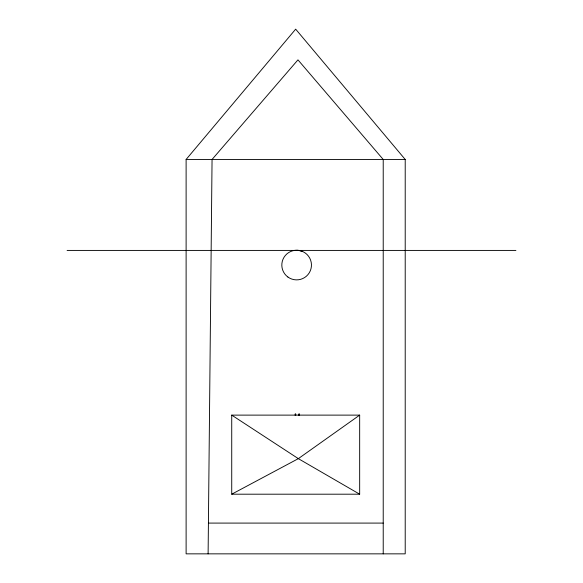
<?xml version="1.0" encoding="UTF-8"?>
<svg xmlns="http://www.w3.org/2000/svg" width="583" height="583" viewBox="0 0 583 583"><rect width="100%" height="100%" fill="white"/><g stroke="black" fill="none" stroke-linecap="round" stroke-linejoin="round"><path stroke-width="0.87" d="M208.109 553.85L212.059 159.465L297.964 59.86L383.22 159.465L383.22 553.85M186.115 159.465L295.668 29.15L405.214 159.465L405.214 553.85L186.115 553.85L186.115 159.465L405.214 159.465M359.667 415.118L298.343 458.646L231.728 494.195L231.728 415.118L359.667 415.118L359.667 494.195L231.728 494.195M294.349 250.42L298.212 250.326L301.972 251.237M67.089 250.42L515.911 250.42M295.195 415.03L295.734 415.03M298.839 415.03L299.378 415.03M208.423 523.089L383.22 523.089M359.667 494.195L298.343 458.646L231.728 415.118M299.378 413.886L299.378 415.118M298.839 413.886L298.839 415.118M295.734 413.886L295.734 415.118M295.195 413.886L295.195 415.118M287.9 277.034A14.823 14.823 0 0 0 311.373 266.642A14.823 14.823 0 0 0 290.633 251.513A14.823 14.823 0 0 0 287.9 277.034"/></g></svg>
